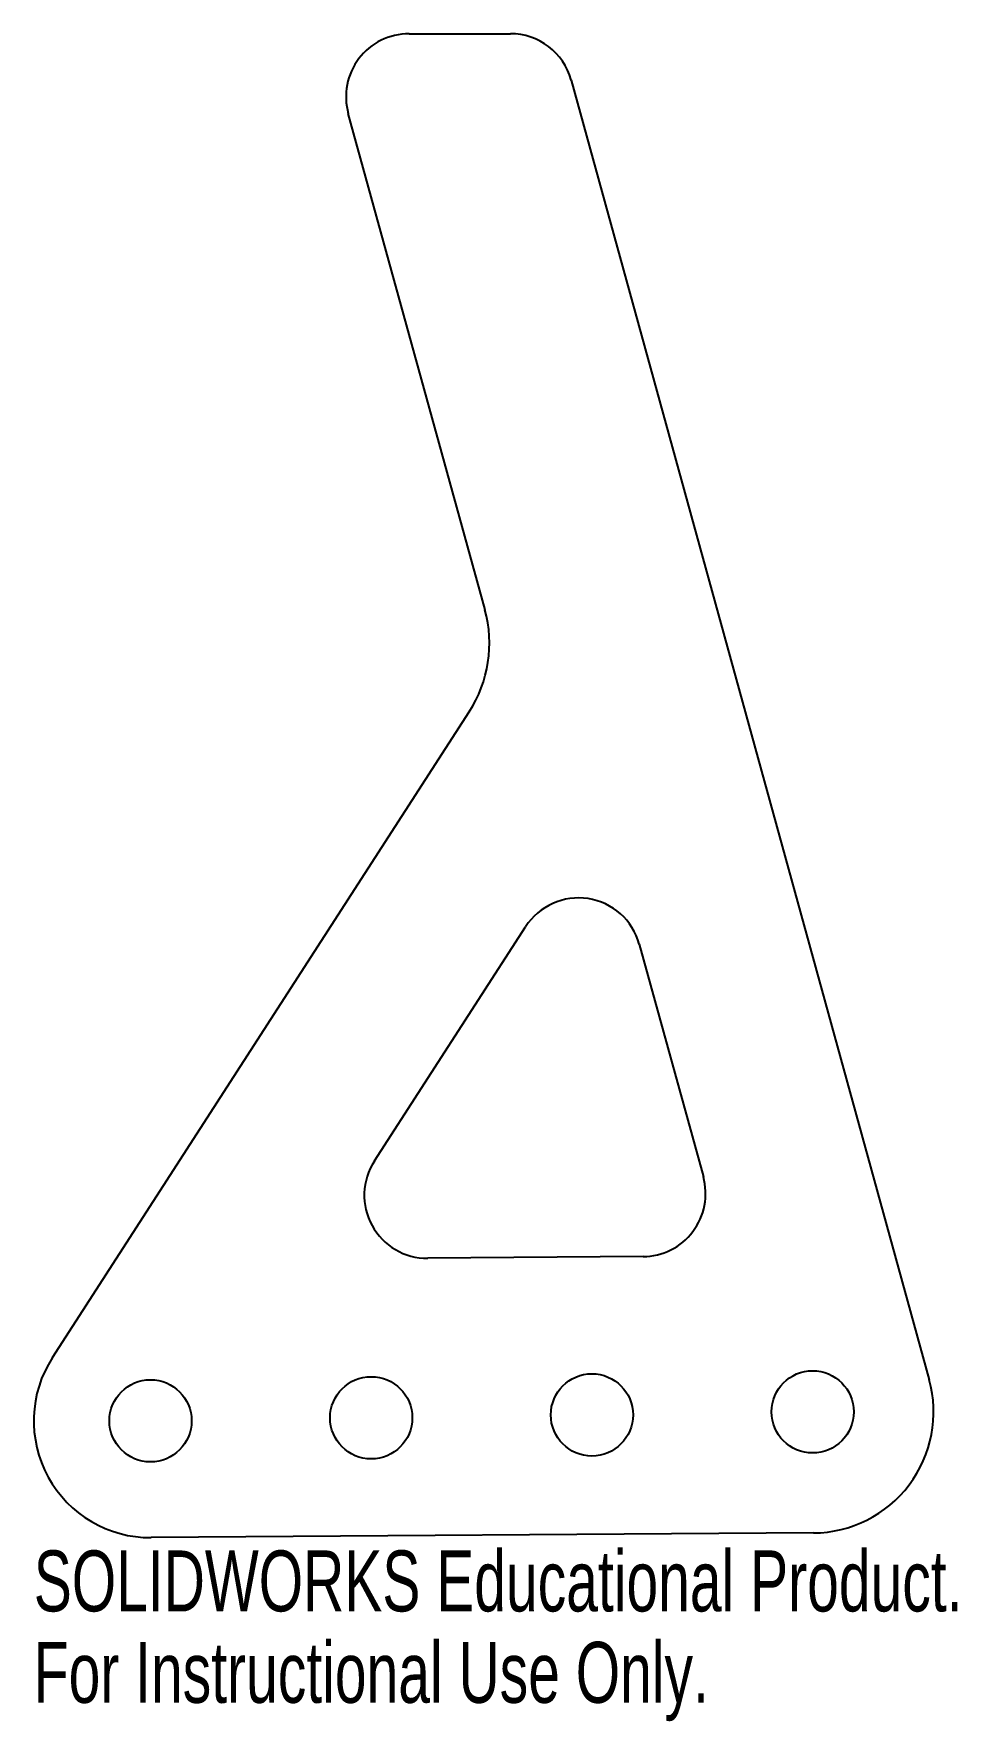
# Model space of a CAD drawing. Header units: millimetres. Extents: x -186 to -113, y 56 to 190.
import ezdxf

# ---------------------------------------------------------------- set-up
doc = ezdxf.new("R2010")
doc.units = ezdxf.units.MM
doc.styles.add('SLDTEXTSTYLE0', font='TXT', dxfattribs={"width": 0.7})

msp = doc.modelspace()

# ---------------------------------------------------------------- linework, layer by layer
at = {"color": 7, "linetype": 'Continuous', "lineweight": 25}
for p, q in [((-156.27, 190.13), (-148.23, 190.13)), ((-143.41, 186.46), (-115, 83.39)), ((-150.24, 144.45), (-161.09, 183.8)), ((-184.56, 85.15), (-151.49, 136.36)), ((-159.02, 100.74), (-147.02, 119.31)), ((-138, 117.93), (-132.92, 99.48)), ((-137.7, 93.15), (-154.78, 93.02)), ((-124.18, 71.24), (-176.72, 70.87))]:
    msp.add_line(p, q, dxfattribs=at)
for centre in [(-176.78, 80.13), (-159.27, 80.37), (-141.76, 80.6), (-124.25, 80.84)]:
    msp.add_circle(centre, 3.26, dxfattribs=at)
for centre, radius, start, end in [((-156.27, 185.13), 5, 90, 195.4101), ((-148.23, 185.13), 5, 15.4101, 90), ((-159.89, 141.79), 10, 327.1428, 15.4101), ((-142.82, 116.6), 5, 15.4101, 147.1428), ((-154.82, 98.02), 5, 147.1428, 270.4101), ((-137.74, 98.15), 5, 270.4101, 15.4101), ((-176.78, 80.13), 9.26, 147.1428, 270.4101), ((-124.25, 80.84), 9.6, 270.4101, 15.4101)]:
    msp.add_arc(centre, radius, start, end, dxfattribs=at)

# ---------------------------------------------------------------- texts
at = {"color": 7, "linetype": 'Continuous', "char_height": 4.8336, "attachment_point": 1, "style": 'SLDTEXTSTYLE0'}
for s, insert in [('SOLIDWORKS Educational Product.', (-186.04, 69.85)), ('For Instructional Use Only.', (-186.04, 62.6))]:
    msp.add_mtext(s, dxfattribs=dict(at, insert=insert))

doc.saveas('drawing.dxf')
